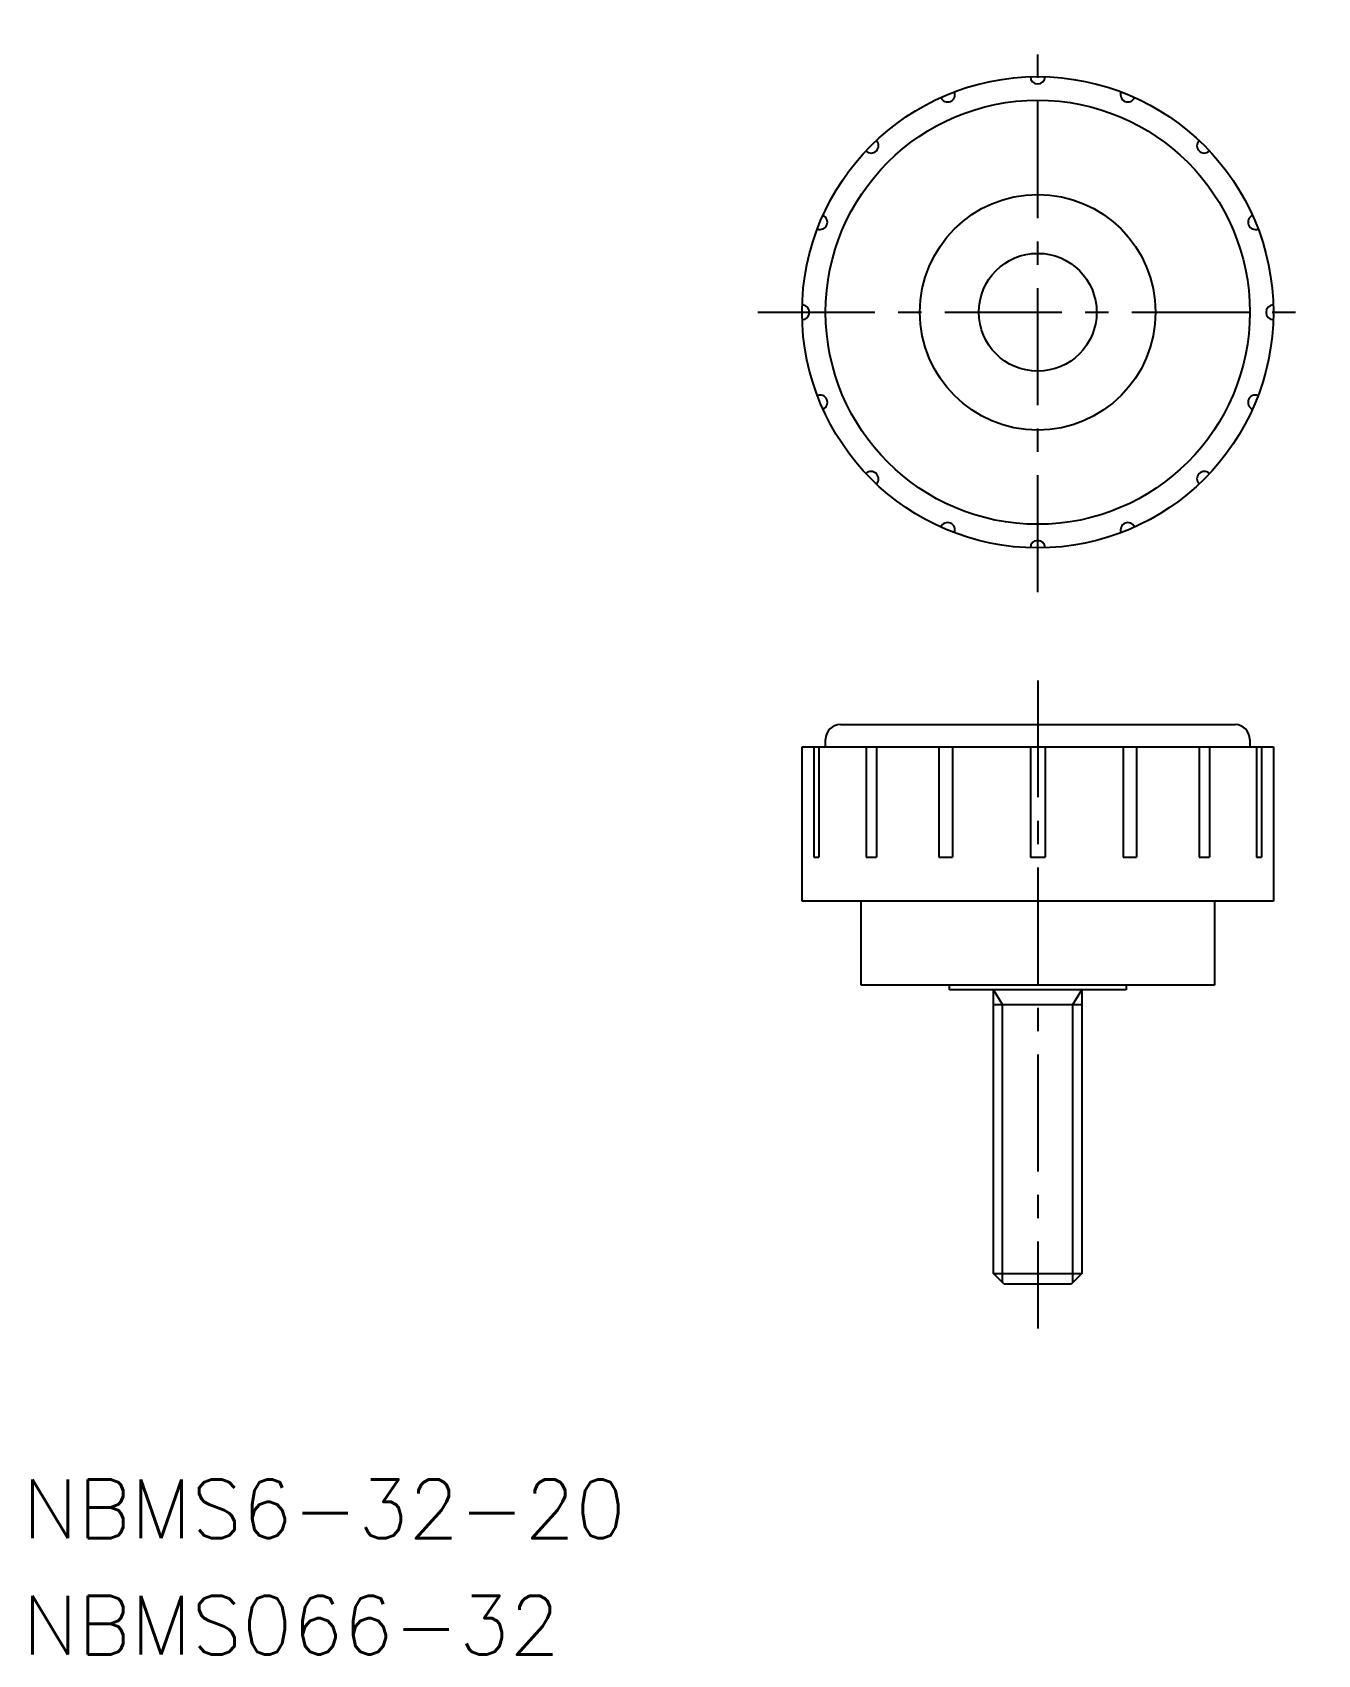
# Model space of a CAD drawing. Extents: x -18 to 69, y 5 to 115.
import ezdxf

# ---------------------------------------------------------------- set-up
doc = ezdxf.new("R2010")
doc.units = 0
doc.header["$LTSCALE"] = 0.25
doc.linetypes.add('CENTER', pattern=[50.8, 31.75, -6.35, 6.35, -6.35])
doc.layers.get('0').update_dxf_attribs({"linetype": 'CONTINUOUS'})
doc.layers.add('CENTER', color=1, linetype='CENTER')
doc.styles.get("Standard").update_dxf_attribs({"font": 'txt.shx', "bigfont": 'extfont.shx'})

msp = doc.modelspace()

# ---------------------------------------------------------------- linework, layer by layer
for p, q in [((36.6, 68), (63.4, 68)), ((34, 56), (34, 66.5)), ((34, 66.5), (35.6, 66.5)), ((34.8, 66.5), (34.8, 59)), ((35.14, 66.5), (35.14, 59)), ((35.6, 66.5), (35.6, 67)), ((35.6, 66.5), (64.4, 66.5)), ((38.34, 66.5), (38.34, 59)), ((39.05, 66.5), (39.05, 59)), ((43.29, 66.5), (43.29, 59)), ((44.21, 66.5), (44.21, 59)), ((49.5, 66.5), (49.5, 59)), ((50.5, 66.5), (50.5, 59)), ((55.79, 66.5), (55.79, 59)), ((56.71, 66.5), (56.71, 59)), ((60.95, 66.5), (60.95, 59)), ((61.66, 66.5), (61.66, 59)), ((64.4, 67), (64.4, 66.5)), ((64.4, 66.5), (66, 66.5)), ((64.86, 66.5), (64.86, 59)), ((65.2, 66.5), (65.2, 59)), ((66, 66.5), (66, 56)), ((34.8, 59), (35.14, 59)), ((38.34, 59), (39.05, 59)), ((43.29, 59), (44.21, 59)), ((49.5, 59), (50.5, 59)), ((55.79, 59), (56.71, 59)), ((60.95, 59), (61.66, 59)), ((64.86, 59), (65.2, 59)), ((38, 56), (34, 56)), ((38, 50.3), (38, 56)), ((62, 56), (38, 56)), ((62, 56), (62, 50.3)), ((66, 56), (62, 56)), ((44, 50.3), (38, 50.3)), ((56, 50.3), (44, 50.3)), ((44, 50), (44, 50.3)), ((47, 50), (44, 50)), ((47, 30.73), (47, 50)), ((53, 50), (47, 50)), ((53, 50), (53, 30.73)), ((56, 50), (53, 50)), ((62, 50.3), (56, 50.3)), ((56, 50.3), (56, 50)), ((47, 49), (53, 49)), ((47, 30.73), (53, 30.73)), ((47.73, 30), (47, 30.73)), ((52.27, 30), (47.73, 30)), ((53, 30.73), (52.27, 30))]:
    msp.add_line(p, q)
at = {"color": 3}
for p, q in [((47.61, 49), (47, 50)), ((52.39, 49), (53, 50)), ((47.61, 30.12), (47.61, 49)), ((52.39, 30.12), (52.39, 49))]:
    msp.add_line(p, q, dxfattribs=at)
for radius in [16, 14.4, 8, 4]:
    msp.add_circle((50, 96), radius)
for centre, radius, start, end in [((50, 112), 0.5, 180.8953, 359.1047), ((43.88, 110.78), 0.5, 203.3953, 21.6047), ((56.12, 110.78), 0.5, 158.3953, 336.6047), ((38.69, 107.31), 0.5, 225.8953, 44.1047), ((61.31, 107.31), 0.5, 135.8953, 314.1047), ((35.22, 102.12), 0.5, 248.3953, 66.6047), ((64.78, 102.12), 0.5, 113.3953, 291.6047), ((34, 96), 0.5, 270.8953, 89.1047), ((66, 96), 0.5, 90.8953, 269.1047), ((35.22, 89.88), 0.5, 293.3953, 111.6047), ((64.78, 89.88), 0.5, 68.3953, 246.6047), ((38.69, 84.69), 0.5, 315.8953, 134.1047), ((61.31, 84.69), 0.5, 45.8953, 224.1047), ((43.88, 81.22), 0.5, 338.3953, 156.6047), ((56.12, 81.22), 0.5, 23.3953, 201.6047), ((50, 80), 0.5, 0.8953, 179.1047), ((36.6, 67), 1, 90, 180), ((63.4, 67), 1, 0, 90)]:
    msp.add_arc(centre, radius, start, end)
at = {"layer": 'CENTER', "color": 1, "linetype": 'CENTER'}
for p, q in [((50, 77), (50, 115)), ((31, 96), (69, 96)), ((50, 71), (50, 27))]:
    msp.add_line(p, q, dxfattribs=at)

# ---------------------------------------------------------------- texts
at = {"color": 7, "linetype": 'CONTINUOUS'}
for s, p in [('NBMS6-32-20', (-18.95, 12.75)), ('NBMS066-32', (-18.95, 4.85))]:
    msp.add_text(s, height=4, dxfattribs=at).set_placement(p)

doc.saveas('drawing.dxf')
